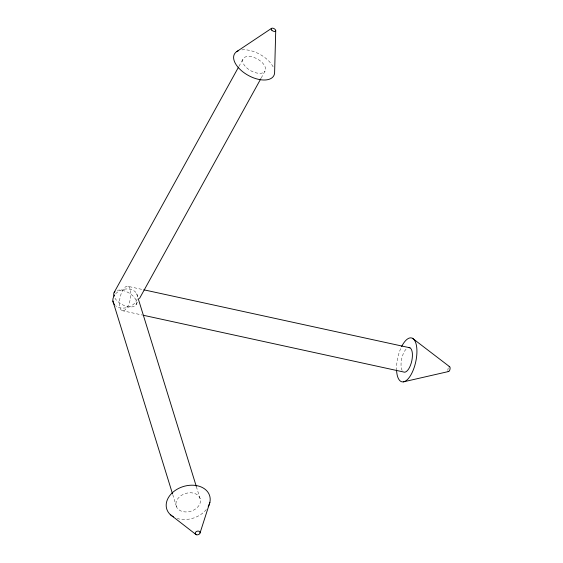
<?xml version="1.0" encoding="UTF-8"?>
<svg xmlns="http://www.w3.org/2000/svg" width="563" height="563" viewBox="0 0 563 563"><rect width="100%" height="100%" fill="white"/><g stroke="black" fill="none" stroke-linecap="round" stroke-linejoin="round"><path stroke-width="0.42" stroke-dasharray="2.81 2.11" d="M238.923 66.406L243.167 58.721M136.084 304.682L137.78 301.606M261.239 77.968L265.06 71.051A12.562 6.728 28.9 0 0 251.605 56.786A12.562 6.728 28.9 0 0 245.672 66.821A12.562 6.728 28.9 0 0 265.06 71.051M128.322 286.426A12.562 5.158 -77.7 0 1 127.646 306.624A12.562 5.158 -77.7 0 1 119.447 302.514A12.562 5.158 -77.7 0 1 128.322 286.426L142.918 289.607M121.953 310.614L142.559 315.104M136.675 293.675L138.238 298.714M196.36 486.615L200.449 499.831A12.562 9.268 -17.2 0 1 183.066 511.647A12.562 9.268 -17.2 0 1 181.068 495.609A12.562 9.268 -17.2 0 1 200.449 499.831M172.764 494.624L176.655 507.207M206.304 509.543A22.464 16.573 -17.2 0 1 177.324 518.523M115.654 293.759A12.562 9.268 -17.2 0 1 133.593 290.508A12.562 9.268 -17.2 0 1 133.515 304.33A12.562 9.268 -17.2 0 1 115.591 305.765M117.371 290.283A12.562 6.728 28.9 0 1 134.226 297.306A12.562 6.728 28.9 0 1 131.32 306.969A12.562 6.728 28.9 0 1 114.979 298.263M241.879 49.882A22.464 12.034 28.9 0 1 273.864 68.489M396.584 370.531A22.464 9.226 -77.7 0 1 401.574 346.674M447.895 370.447A2.47 1.013 -77.7 0 1 448.261 368.026M402.116 370.433A12.562 5.158 -77.7 0 1 401.736 358.575A12.562 5.158 -77.7 0 1 407.119 348.223"/><path stroke-width="0.84" d="M275.729 30.691L274.603 72.845A22.464 12.034 28.9 0 1 246.467 74.351A22.464 12.034 28.9 0 1 238.726 50.6M200.048 532.95L209.893 502.28M114.19 292.359L238.501 67.173M139.476 298.538L260.817 78.736M236.791 51.557L271.57 28.347M403.418 381.862L448.634 371.51M143.776 289.797L409.913 347.786M143.417 315.287L403.537 371.974A12.562 5.158 -77.7 0 0 411.835 360.658A12.562 5.158 -77.7 0 0 408.576 347.589M412.426 338.264L449.626 366.717M170.251 514.561L195.685 534.301M138.238 298.714L196.297 486.411M112.882 301.05L172.503 493.779M173.439 516.89A22.464 16.573 -17.2 0 1 170.448 494.736A22.464 16.573 -17.2 0 1 199.344 486.291A22.464 16.573 -17.2 0 1 208.204 506.721M114.521 304.731A12.562 9.268 -17.2 0 1 114.711 294.892M113.944 296.082A12.562 6.728 28.9 0 1 114.958 291.444M401.574 346.674A22.464 9.226 -77.7 0 1 416.17 344.282A22.464 9.226 -77.7 0 1 409.224 377.477A22.464 9.226 -77.7 0 1 396.584 370.531M449.077 366.802A2.47 1.013 -77.7 0 1 449.999 369.244A2.47 1.013 -77.7 0 1 448.148 371.27M196.656 534.787A2.47 1.823 -17.2 0 0 200.069 532.464A2.47 1.823 -17.2 0 0 196.262 531.634A2.47 1.823 -17.2 0 0 196.656 534.787M271.809 30.198A2.47 1.323 28.9 0 0 275.624 31.028A2.47 1.323 28.9 0 0 272.978 28.22A2.47 1.323 28.9 0 0 271.809 30.198"/></g></svg>
